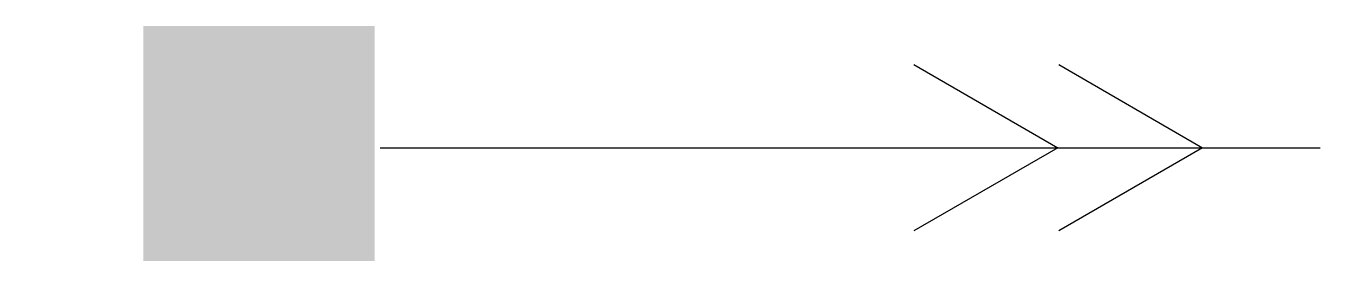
# Model space of a CAD drawing. Extents: x 3.49 to 9, y 0.02 to 1.02.
import ezdxf

# ---------------------------------------------------------------- set-up
doc = ezdxf.new("R2010")
doc.units = 0
doc.layers.get('0').update_dxf_attribs({"linetype": 'CONTINUOUS'})

msp = doc.modelspace()

# ---------------------------------------------------------------- linework, layer by layer
at = {"color": 0}
msp.add_line((5, 0.5), (9, 0.5), dxfattribs=at)
at = {"color": 0, "const_width": 1}
msp.add_lwpolyline([(3.993, 0.5178), (4.977, 0.5178)], dxfattribs=at)
at = {"color": 0}
for points in [[(7.2719, 0.8536), (7.8842, 0.5), (7.2719, 0.1464)], [(7.8877, 0.8536), (8.5, 0.5), (7.8877, 0.1464)]]:
    msp.add_lwpolyline(points, dxfattribs=at)

doc.saveas('drawing.dxf')
